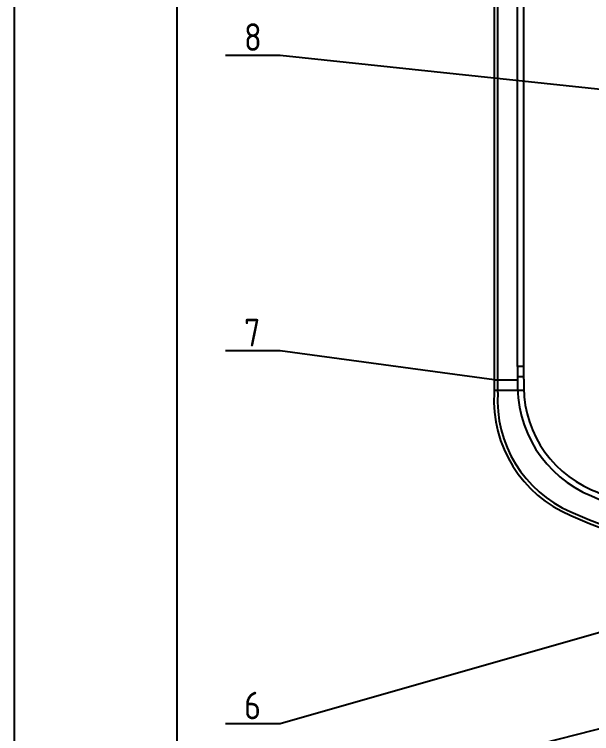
# Model space of a CAD drawing. Extents: x 1561 to 67467, y -57370 to 65913.
# Drawn here: x 1560.6 to 1649.3, y 180.8 to 291.3 of the extents above; entities that cross this region are included whole.
import ezdxf

# ---------------------------------------------------------------- set-up
doc = ezdxf.new("R2010")
doc.units = 0
doc.linetypes.add('DASHDOT', pattern=[18, 15, -1, 1, -1])
doc.layers.get('0').update_dxf_attribs({"linetype": 'DASHDOT'})
doc.layers.add('1', color=7, linetype='CONTINUOUS')
doc.layers.add('2', color=3, linetype='CONTINUOUS')
doc.styles.get("Standard").update_dxf_attribs({"font": 'gbenor.shx', "bigfont": 'gbcbig.shx'})

# ---------------------------------------------------------------- blocks, each defined once
blk = doc.blocks.new('Cadt49')
at = {"layer": '2'}
for p, q in [((1689.22, 191.35), (1682.74, 189.71)), ((1676.06, 188.01), (1601.45, 169.05)), ((1601.45, 169.05), (1593.03, 169.05, 1))]:
    blk.add_line(p, q, dxfattribs=at)
at = {"layer": '2', "insert": (1595.87, 169.73), "char_height": 4.25, "width": 65536, "attachment_point": 7}
blk.add_mtext('5', dxfattribs=at)
blk = doc.blocks.new('Cadt50')
at = {"layer": '2'}
for p, q in [((1683.32, 205.76), (1601.45, 182.28, 1)), ((1601.45, 182.28), (1593.03, 182.28))]:
    blk.add_line(p, q, dxfattribs=at)
at = {"layer": '2', "insert": (1595.87, 182.97), "char_height": 4.25, "width": 65536, "attachment_point": 7}
blk.add_mtext('6', dxfattribs=at)
blk = doc.blocks.new('Cadt51')
at = {"layer": '2'}
for p, q in [((1601.45, 239.6), (1593.03, 239.6)), ((1634.3, 235.13), (1601.45, 239.6, 1))]:
    blk.add_line(p, q, dxfattribs=at)
at = {"layer": '2', "insert": (1595.87, 240.29), "char_height": 4.25, "width": 65536, "attachment_point": 7}
blk.add_mtext('7', dxfattribs=at)
blk = doc.blocks.new('Cadt52')
at = {"layer": '2'}
for p, q in [((1601.45, 285.02), (1593.03, 285.02)), ((1680.36, 276.64), (1601.45, 285.02, 1))]:
    blk.add_line(p, q, dxfattribs=at)
at = {"layer": '2', "insert": (1595.87, 285.71), "char_height": 4.25, "width": 65536, "attachment_point": 7}
blk.add_mtext('8', dxfattribs=at)

msp = doc.modelspace()

# ---------------------------------------------------------------- linework, layer by layer
for p, q in [((1638.86081, 235.59682), (1637.90081, 235.59682)), ((1638.83773, 233.52731), (1634.30081, 233.52731, 6.28319))]:
    msp.add_line(p, q)
at = {"layer": '1'}
for p, q in [((1585.60752, -45.70705), (1585.60752, 528.29295)), ((1637.90081, 237.19682), (1637.90081, 364.36025)), ((1638.86081, 237.19682), (1638.86081, 364.36025)), ((1634.30081, 354.58106), (1634.30081, 235.12731)), ((1634.86081, 235.12731), (1634.86081, 354.58106)), ((1637.90081, 237.19682), (1637.90081, 235.26282, 6.28319)), ((1638.86081, 237.19682), (1637.90081, 237.19682)), ((1638.86081, 235.26282), (1638.86081, 237.19682, 6.28319)), ((1634.30081, 235.12731), (1634.30081, 233.19331)), ((1637.89375, 235.12731), (1634.30081, 235.12731)), ((1634.86081, 233.19331), (1634.86081, 235.12731))]:
    msp.add_line(p, q, dxfattribs=at)
for centre, radius, start, end in [((1656.16573, 234.24362), 18.29333, 176.8061543, 247.8238407), ((1656.15934, 234.1649), 17.33333, 176.3683489, 246.5472983), ((1653.49243, 232.03298), 19.22667, 176.5400908, 247.2614423), ((1653.48839, 231.98593), 18.66667, 176.2914656, 246.5526628), ((1690.86081, 313.58106), 104, 246.4218215, 248.326734), ((1690.86081, 313.6676), 104.96, 246.650336, 268.0201391), ((1690.86081, 317.51034), 112, 246.4218215, 259.2139086), ((1690.86081, 317.56106), 112.56, 246.5461703, 259.2682089)]:
    msp.add_arc(centre, radius, start, end, dxfattribs=at)
at = {"layer": '2'}
msp.add_line((1560.60752, -55.70705), (1560.60752, 538.29295), dxfattribs=at)

# ---------------------------------------------------------------- block references
for name in ['Cadt52', 'Cadt51', 'Cadt50', 'Cadt49']:
    msp.add_blockref(name, (0, 0))

doc.saveas('drawing.dxf')
